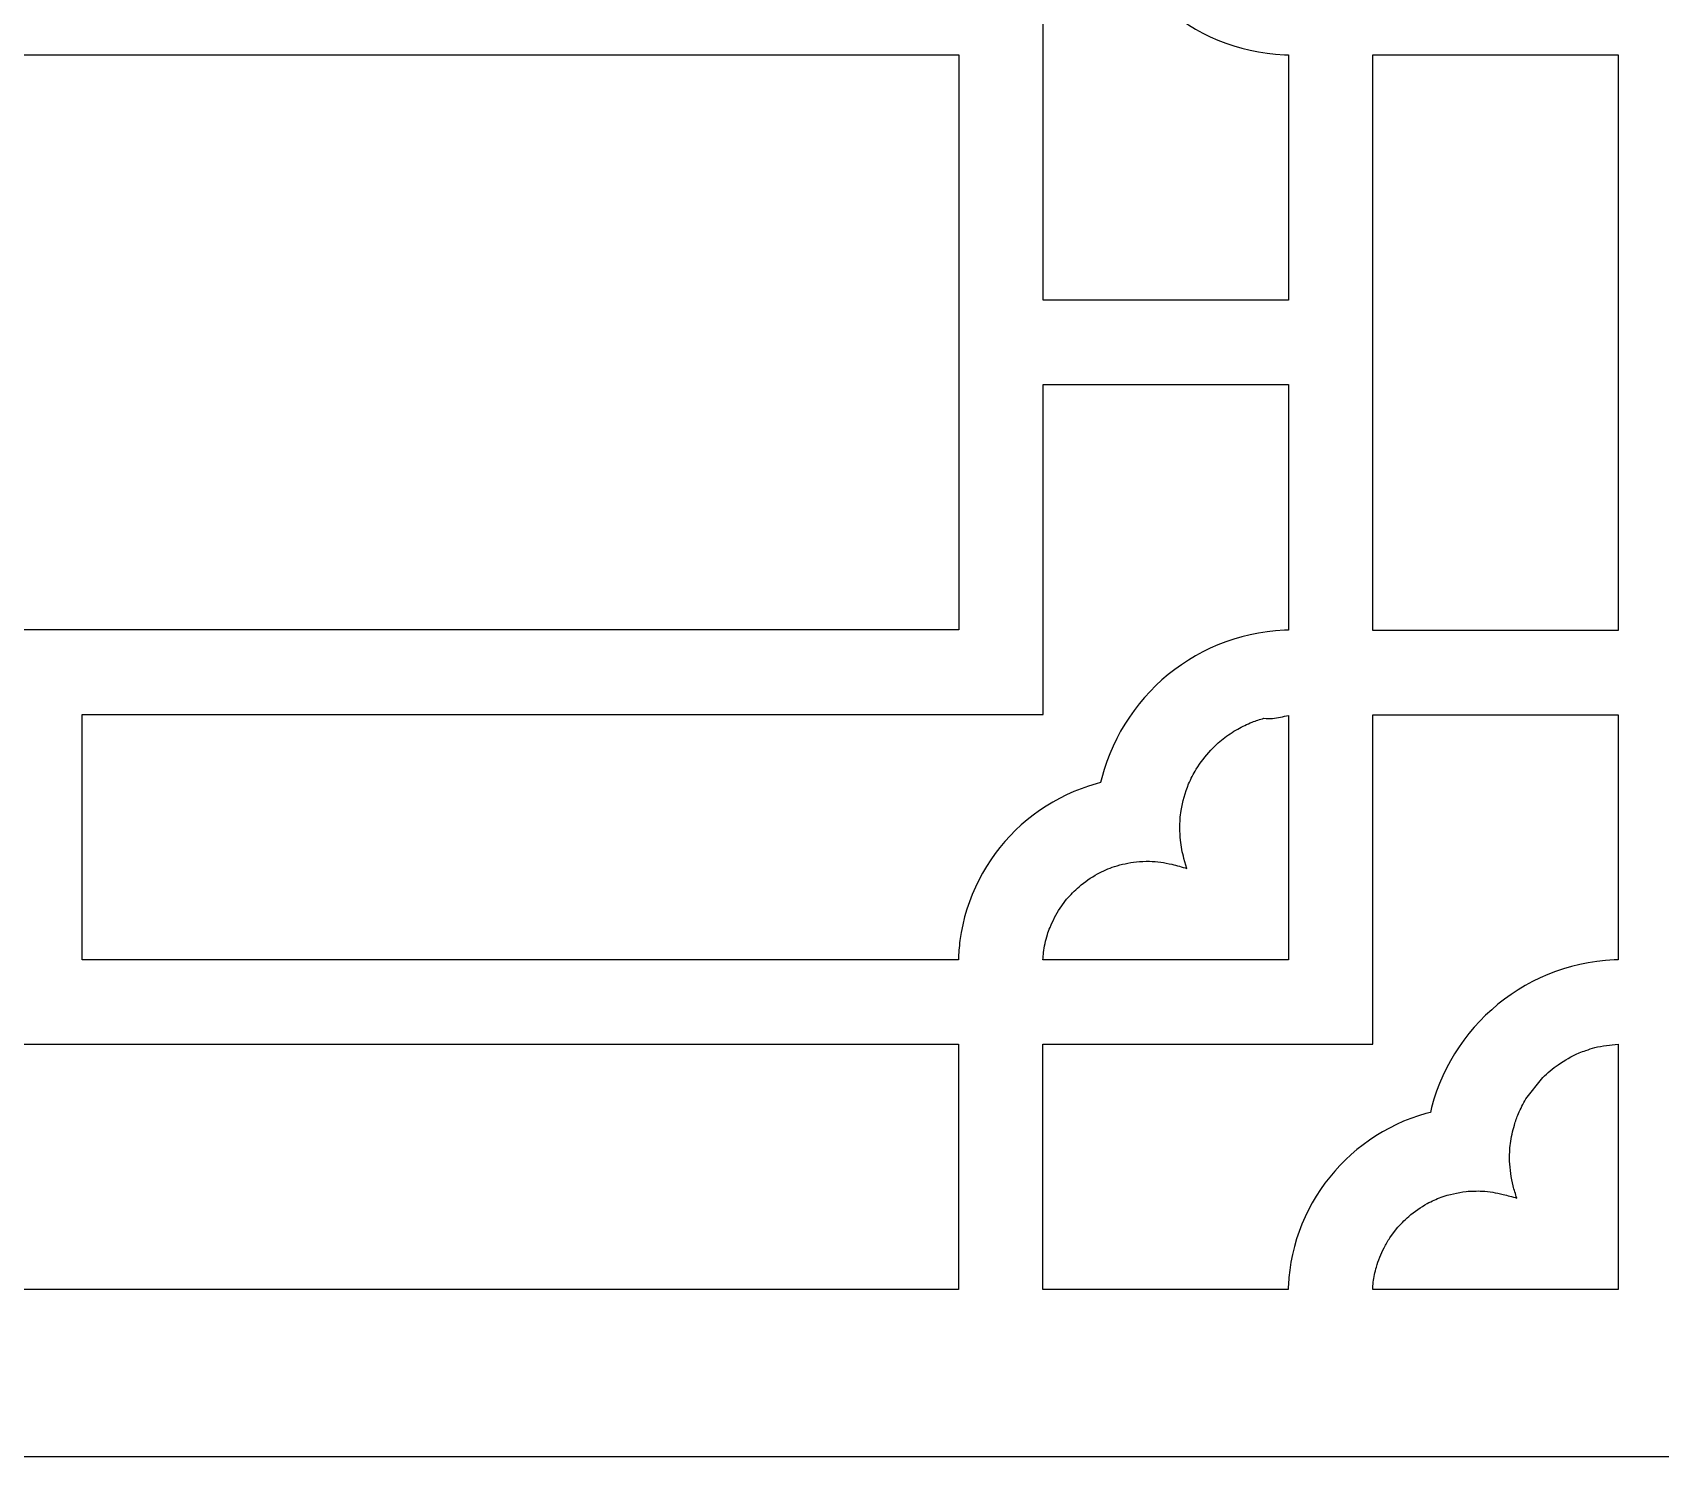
# Model space of a CAD drawing. Header units: centimetres. Extents: x -27 to -1.5, y 3.4 to 9.
# Drawn here: x -22.374 to -18.302, y 3.427 to 6.989 of the extents above; entities that cross this region are included whole.
import ezdxf

# ---------------------------------------------------------------- set-up
doc = ezdxf.new("R2010")
doc.units = ezdxf.units.CM
doc.header["$MEASUREMENT"] = 0
doc.layers.add('layer 1', color=7, linetype='Continuous')

msp = doc.modelspace()

# ---------------------------------------------------------------- linework, layer by layer
at = {"layer": 'layer 1', "color": 250}
for points, knots in [([(-26.99913, 3.42708), (-26.99913, 3.42708), (-26.99913, 9.00076), (-26.99913, 9.00076), (-26.99913, 9.00076), (-26.99913, 9.00076), (-1.49953, 9.00076), (-1.49953, 9.00076), (-1.49953, 9.00076), (-1.49953, 9.00076), (-1.49953, 3.42708), (-1.49953, 3.42708), (-1.49953, 3.42708), (-1.49953, 3.42708), (-26.99913, 3.42708), (-26.99913, 3.42708)], [0, 0, 0, 0, 0.2, 0.2, 0.2, 0.2, 0.4, 0.4, 0.4, 0.4, 0.6, 0.6, 0.6, 0.6, 1, 1, 1, 1]), ([(-19.48292, 7.00866), (-19.48292, 7.00866), (-19.50023, 7.02004), (-19.50023, 7.02004), (-19.50023, 7.02004), (-19.50023, 7.02004), (-19.51703, 7.03212), (-19.51703, 7.03212), (-19.51703, 7.03212), (-19.51703, 7.03212), (-19.5333, 7.04486), (-19.5333, 7.04486), (-19.5333, 7.04486), (-19.5333, 7.04486), (-19.54902, 7.05826), (-19.54902, 7.05826), (-19.54902, 7.05826), (-19.54902, 7.05826), (-19.56416, 7.07229), (-19.56416, 7.07229), (-19.56416, 7.07229), (-19.56416, 7.07229), (-19.57871, 7.08693), (-19.57871, 7.08693), (-19.57871, 7.08693), (-19.57871, 7.08693), (-19.59264, 7.10217), (-19.59264, 7.10217), (-19.59264, 7.10217), (-19.59264, 7.10217), (-19.60594, 7.11797), (-19.60594, 7.11797), (-19.60594, 7.11797), (-19.60594, 7.11797), (-19.61859, 7.13432), (-19.61859, 7.13432), (-19.61859, 7.13432), (-19.61859, 7.13432), (-19.63056, 7.1512), (-19.63056, 7.1512), (-19.63056, 7.1512), (-19.63056, 7.1512), (-19.64184, 7.16859), (-19.64184, 7.16859), (-19.64184, 7.16859), (-19.64184, 7.16859), (-19.65239, 7.18647), (-19.65239, 7.18647), (-19.65239, 7.18647), (-19.65239, 7.18647), (-19.66221, 7.20481), (-19.66221, 7.20481), (-19.66221, 7.20481), (-19.66221, 7.20481), (-19.67127, 7.22361), (-19.67127, 7.22361), (-19.67127, 7.22361), (-19.67127, 7.22361), (-19.67956, 7.24283), (-19.67956, 7.24283), (-19.67956, 7.24283), (-19.67956, 7.24283), (-19.68705, 7.26245), (-19.68705, 7.26245), (-19.68705, 7.26245), (-19.68705, 7.26245), (-19.69371, 7.28247), (-19.69371, 7.28247), (-19.69371, 7.28247), (-19.69371, 7.28247), (-19.69953, 7.30284), (-19.69953, 7.30284), (-19.69953, 7.30284), (-19.69953, 7.30284), (-19.70247, 7.31513), (-19.70247, 7.31513), (-19.70247, 7.31513), (-19.70247, 7.31513), (-19.71345, 7.31796), (-19.71345, 7.31796), (-19.71345, 7.31796), (-19.71345, 7.31796), (-19.73249, 7.32374), (-19.73249, 7.32374), (-19.73249, 7.32374), (-19.73249, 7.32374), (-19.75118, 7.3303), (-19.75118, 7.3303), (-19.75118, 7.3303), (-19.75118, 7.3303), (-19.76951, 7.3376), (-19.76951, 7.3376), (-19.76951, 7.3376), (-19.76951, 7.3376), (-19.78746, 7.34566), (-19.78746, 7.34566), (-19.78746, 7.34566), (-19.78746, 7.34566), (-19.805, 7.35441), (-19.805, 7.35441), (-19.805, 7.35441), (-19.805, 7.35441), (-19.82212, 7.36387), (-19.82212, 7.36387), (-19.82212, 7.36387), (-19.82212, 7.36387), (-19.8388, 7.37401), (-19.8388, 7.37401), (-19.8388, 7.37401), (-19.8388, 7.37401), (-19.85502, 7.3848), (-19.85502, 7.3848), (-19.85502, 7.3848), (-19.85502, 7.3848), (-19.87077, 7.39623), (-19.87077, 7.39623), (-19.87077, 7.39623), (-19.87077, 7.39623), (-19.88602, 7.40829), (-19.88602, 7.40829), (-19.88602, 7.40829), (-19.88602, 7.40829), (-19.90075, 7.42095), (-19.90075, 7.42095), (-19.90075, 7.42095), (-19.90075, 7.42095), (-19.91496, 7.4342), (-19.91496, 7.4342), (-19.91496, 7.4342), (-19.91496, 7.4342), (-19.9286, 7.448), (-19.9286, 7.448), (-19.9286, 7.448), (-19.9286, 7.448), (-19.94168, 7.46236), (-19.94168, 7.46236), (-19.94168, 7.46236), (-19.94168, 7.46236), (-19.95417, 7.47724), (-19.95417, 7.47724), (-19.95417, 7.47724), (-19.95417, 7.47724), (-19.96605, 7.49263), (-19.96605, 7.49263), (-19.96605, 7.49263), (-19.96605, 7.49263), (-19.9773, 7.50851), (-19.9773, 7.50851), (-19.9773, 7.50851), (-19.9773, 7.50851), (-19.98792, 7.52487), (-19.98792, 7.52487), (-19.98792, 7.52487), (-19.98792, 7.52487), (-19.99786, 7.54167), (-19.99786, 7.54167), (-19.99786, 7.54167), (-19.99786, 7.54167), (-20.00712, 7.55892), (-20.00712, 7.55892), (-20.00712, 7.55892), (-20.00712, 7.55892), (-20.01568, 7.57658), (-20.01568, 7.57658), (-20.01568, 7.57658), (-20.01568, 7.57658), (-20.02351, 7.59464), (-20.02351, 7.59464), (-20.02351, 7.59464), (-20.02351, 7.59464), (-20.03061, 7.61307), (-20.03061, 7.61307), (-20.03061, 7.61307), (-20.03061, 7.61307), (-20.03695, 7.63186), (-20.03695, 7.63186), (-20.03695, 7.63186), (-20.03695, 7.63186), (-20.0425, 7.65099), (-20.0425, 7.65099), (-20.0425, 7.65099), (-20.0425, 7.65099), (-20.04726, 7.67045), (-20.04726, 7.67045), (-20.04726, 7.67045), (-20.04726, 7.67045), (-20.0512, 7.6902), (-20.0512, 7.6902), (-20.0512, 7.6902), (-20.0512, 7.6902), (-20.05431, 7.71023), (-20.05431, 7.71023), (-20.05431, 7.71023), (-20.05607, 7.72614), (-20.05773, 7.74194), (-20.0581, 7.75796), (-20.0581, 7.75796), (-20.0581, 7.75796), (-22.24956, 7.75796), (-22.24956, 7.75796), (-22.24956, 7.75796), (-22.24956, 7.75796), (-22.24956, 7.14424), (-22.24956, 7.14424), (-22.24956, 7.14424), (-22.24956, 7.14424), (-19.84625, 7.14424), (-19.84625, 7.14424), (-19.84625, 7.14424), (-19.84625, 7.14424), (-19.84625, 6.31946), (-19.84625, 6.31946), (-19.84625, 6.31946), (-19.84625, 6.31946), (-19.23254, 6.31946), (-19.23254, 6.31946), (-19.23254, 6.31946), (-19.23254, 6.31946), (-19.23254, 6.93343), (-19.23254, 6.93343), (-19.23254, 6.93343), (-19.23254, 6.93343), (-19.24275, 6.93366), (-19.24275, 6.93366), (-19.24275, 6.93366), (-19.24275, 6.93366), (-19.26459, 6.93511), (-19.26459, 6.93511), (-19.26459, 6.93511), (-19.26459, 6.93511), (-19.28616, 6.9375), (-19.28616, 6.9375), (-19.28616, 6.9375), (-19.28616, 6.9375), (-19.30746, 6.94081), (-19.30746, 6.94081), (-19.30746, 6.94081), (-19.30746, 6.94081), (-19.32845, 6.94502), (-19.32845, 6.94502), (-19.32845, 6.94502), (-19.32845, 6.94502), (-19.34912, 6.95012), (-19.34912, 6.95012), (-19.34912, 6.95012), (-19.34912, 6.95012), (-19.36944, 6.95607), (-19.36944, 6.95607), (-19.36944, 6.95607), (-19.36944, 6.95607), (-19.38939, 6.96286), (-19.38939, 6.96286), (-19.38939, 6.96286), (-19.38939, 6.96286), (-19.40896, 6.97047), (-19.40896, 6.97047), (-19.40896, 6.97047), (-19.40896, 6.97047), (-19.42811, 6.97887), (-19.42811, 6.97887), (-19.42811, 6.97887), (-19.42811, 6.97887), (-19.44684, 6.98806), (-19.44684, 6.98806), (-19.44684, 6.98806), (-19.44684, 6.98806), (-19.46512, 6.99799), (-19.46512, 6.99799), (-19.46512, 6.99799), (-19.46512, 6.99799), (-19.48292, 7.00866), (-19.48292, 7.00866)], [0, 0, 0, 0, 0.0144928, 0.0144928, 0.0144928, 0.0144928, 0.0289855, 0.0289855, 0.0289855, 0.0289855, 0.0434783, 0.0434783, 0.0434783, 0.0434783, 0.057971, 0.057971, 0.057971, 0.057971, 0.0724638, 0.0724638, 0.0724638, 0.0724638, 0.0869565, 0.0869565, 0.0869565, 0.0869565, 0.1014493, 0.1014493, 0.1014493, 0.1014493, 0.115942, 0.115942, 0.115942, 0.115942, 0.1304348, 0.1304348, 0.1304348, 0.1304348, 0.1449275, 0.1449275, 0.1449275, 0.1449275, 0.1594203, 0.1594203, 0.1594203, 0.1594203, 0.173913, 0.173913, 0.173913, 0.173913, 0.1884058, 0.1884058, 0.1884058, 0.1884058, 0.2028986, 0.2028986, 0.2028986, 0.2028986, 0.2173913, 0.2173913, 0.2173913, 0.2173913, 0.2318841, 0.2318841, 0.2318841, 0.2318841, 0.2463768, 0.2463768, 0.2463768, 0.2463768, 0.2608696, 0.2608696, 0.2608696, 0.2608696, 0.2753623, 0.2753623, 0.2753623, 0.2753623, 0.2898551, 0.2898551, 0.2898551, 0.2898551, 0.3043478, 0.3043478, 0.3043478, 0.3043478, 0.3188406, 0.3188406, 0.3188406, 0.3188406, 0.3333333, 0.3333333, 0.3333333, 0.3333333, 0.3478261, 0.3478261, 0.3478261, 0.3478261, 0.3623188, 0.3623188, 0.3623188, 0.3623188, 0.3768116, 0.3768116, 0.3768116, 0.3768116, 0.3913043, 0.3913043, 0.3913043, 0.3913043, 0.4057971, 0.4057971, 0.4057971, 0.4057971, 0.4202899, 0.4202899, 0.4202899, 0.4202899, 0.4347826, 0.4347826, 0.4347826, 0.4347826, 0.4492754, 0.4492754, 0.4492754, 0.4492754, 0.4637681, 0.4637681, 0.4637681, 0.4637681, 0.4782609, 0.4782609, 0.4782609, 0.4782609, 0.4927536, 0.4927536, 0.4927536, 0.4927536, 0.5072464, 0.5072464, 0.5072464, 0.5072464, 0.5217391, 0.5217391, 0.5217391, 0.5217391, 0.5362319, 0.5362319, 0.5362319, 0.5362319, 0.5507246, 0.5507246, 0.5507246, 0.5507246, 0.5652174, 0.5652174, 0.5652174, 0.5652174, 0.5797101, 0.5797101, 0.5797101, 0.5797101, 0.5942029, 0.5942029, 0.5942029, 0.5942029, 0.6086957, 0.6086957, 0.6086957, 0.6086957, 0.6231884, 0.6231884, 0.6231884, 0.6231884, 0.6376812, 0.6376812, 0.6376812, 0.6376812, 0.6521739, 0.6521739, 0.6521739, 0.6521739, 0.6666667, 0.6666667, 0.6666667, 0.6666667, 0.6811594, 0.6811594, 0.6811594, 0.6811594, 0.6956522, 0.6956522, 0.6956522, 0.6956522, 0.7101449, 0.7101449, 0.7101449, 0.7101449, 0.7246377, 0.7246377, 0.7246377, 0.7246377, 0.7391304, 0.7391304, 0.7391304, 0.7391304, 0.7536232, 0.7536232, 0.7536232, 0.7536232, 0.7681159, 0.7681159, 0.7681159, 0.7681159, 0.7826087, 0.7826087, 0.7826087, 0.7826087, 0.7971014, 0.7971014, 0.7971014, 0.7971014, 0.8115942, 0.8115942, 0.8115942, 0.8115942, 0.826087, 0.826087, 0.826087, 0.826087, 0.8405797, 0.8405797, 0.8405797, 0.8405797, 0.8550725, 0.8550725, 0.8550725, 0.8550725, 0.8695652, 0.8695652, 0.8695652, 0.8695652, 0.884058, 0.884058, 0.884058, 0.884058, 0.8985507, 0.8985507, 0.8985507, 0.8985507, 0.9130435, 0.9130435, 0.9130435, 0.9130435, 0.9275362, 0.9275362, 0.9275362, 0.9275362, 0.942029, 0.942029, 0.942029, 0.942029, 0.9565217, 0.9565217, 0.9565217, 0.9565217, 0.9710145, 0.9710145, 0.9710145, 0.9710145, 1, 1, 1, 1]), ([(-24.65286, 6.93317), (-24.65286, 6.93317), (-24.65286, 5.49468), (-24.65286, 5.49468), (-24.65286, 5.49468), (-24.65286, 5.49468), (-20.05733, 5.49468), (-20.05733, 5.49468), (-20.05733, 5.49468), (-20.05733, 5.49468), (-20.05733, 6.93317), (-20.05733, 6.93317), (-20.05733, 6.93317), (-20.05733, 6.93317), (-24.65286, 6.93317), (-24.65286, 6.93317)], [0, 0, 0, 0, 0.2, 0.2, 0.2, 0.2, 0.4, 0.4, 0.4, 0.4, 0.6, 0.6, 0.6, 0.6, 1, 1, 1, 1]), ([(-18.40776, 5.49339), (-18.40776, 5.49339), (-18.40776, 6.93355), (-18.40776, 6.93355), (-18.40776, 6.93355), (-18.40776, 6.93355), (-19.02147, 6.93355), (-19.02147, 6.93355), (-19.02147, 6.93355), (-19.02147, 6.93355), (-19.02147, 5.49339), (-19.02147, 5.49339), (-19.02147, 5.49339), (-19.02147, 5.49339), (-18.40776, 5.49339), (-18.40776, 5.49339)], [0, 0, 0, 0, 0.2, 0.2, 0.2, 0.2, 0.4, 0.4, 0.4, 0.4, 0.6, 0.6, 0.6, 0.6, 1, 1, 1, 1]), ([(-20.0425, 4.77686), (-20.0425, 4.77686), (-20.03695, 4.79599), (-20.03695, 4.79599), (-20.03695, 4.79599), (-20.03695, 4.79599), (-20.03061, 4.81478), (-20.03061, 4.81478), (-20.03061, 4.81478), (-20.03061, 4.81478), (-20.02351, 4.83322), (-20.02351, 4.83322), (-20.02351, 4.83322), (-20.02351, 4.83322), (-20.01568, 4.85127), (-20.01568, 4.85127), (-20.01568, 4.85127), (-20.01568, 4.85127), (-20.00712, 4.86893), (-20.00712, 4.86893), (-20.00712, 4.86893), (-20.00712, 4.86893), (-19.99786, 4.88618), (-19.99786, 4.88618), (-19.99786, 4.88618), (-19.99786, 4.88618), (-19.98792, 4.90299), (-19.98792, 4.90299), (-19.98792, 4.90299), (-19.98792, 4.90299), (-19.9773, 4.91934), (-19.9773, 4.91934), (-19.9773, 4.91934), (-19.9773, 4.91934), (-19.96605, 4.93522), (-19.96605, 4.93522), (-19.96605, 4.93522), (-19.96605, 4.93522), (-19.95417, 4.95061), (-19.95417, 4.95061), (-19.95417, 4.95061), (-19.95417, 4.95061), (-19.94168, 4.96549), (-19.94168, 4.96549), (-19.94168, 4.96549), (-19.94168, 4.96549), (-19.9286, 4.97985), (-19.9286, 4.97985), (-19.9286, 4.97985), (-19.9286, 4.97985), (-19.91496, 4.99366), (-19.91496, 4.99366), (-19.91496, 4.99366), (-19.91496, 4.99366), (-19.90075, 5.0069), (-19.90075, 5.0069), (-19.90075, 5.0069), (-19.90075, 5.0069), (-19.88602, 5.01956), (-19.88602, 5.01956), (-19.88602, 5.01956), (-19.88602, 5.01956), (-19.87077, 5.03162), (-19.87077, 5.03162), (-19.87077, 5.03162), (-19.87077, 5.03162), (-19.85502, 5.04306), (-19.85502, 5.04306), (-19.85502, 5.04306), (-19.85502, 5.04306), (-19.8388, 5.05385), (-19.8388, 5.05385), (-19.8388, 5.05385), (-19.8388, 5.05385), (-19.82212, 5.06398), (-19.82212, 5.06398), (-19.82212, 5.06398), (-19.82212, 5.06398), (-19.805, 5.07344), (-19.805, 5.07344), (-19.805, 5.07344), (-19.805, 5.07344), (-19.78746, 5.0822), (-19.78746, 5.0822), (-19.78746, 5.0822), (-19.78746, 5.0822), (-19.76951, 5.09024), (-19.76951, 5.09024), (-19.76951, 5.09024), (-19.76951, 5.09024), (-19.75118, 5.09755), (-19.75118, 5.09755), (-19.75118, 5.09755), (-19.75118, 5.09755), (-19.73249, 5.10411), (-19.73249, 5.10411), (-19.73249, 5.10411), (-19.73249, 5.10411), (-19.71345, 5.10989), (-19.71345, 5.10989), (-19.71345, 5.10989), (-19.71345, 5.10989), (-19.70247, 5.11271), (-19.70247, 5.11271), (-19.70247, 5.11271), (-19.70247, 5.11271), (-19.69953, 5.12501), (-19.69953, 5.12501), (-19.69953, 5.12501), (-19.69953, 5.12501), (-19.69371, 5.14538), (-19.69371, 5.14538), (-19.69371, 5.14538), (-19.69371, 5.14538), (-19.68705, 5.1654), (-19.68705, 5.1654), (-19.68705, 5.1654), (-19.68705, 5.1654), (-19.67956, 5.18502), (-19.67956, 5.18502), (-19.67956, 5.18502), (-19.67956, 5.18502), (-19.67127, 5.20424), (-19.67127, 5.20424), (-19.67127, 5.20424), (-19.67127, 5.20424), (-19.66221, 5.22304), (-19.66221, 5.22304), (-19.66221, 5.22304), (-19.66221, 5.22304), (-19.65239, 5.24139), (-19.65239, 5.24139), (-19.65239, 5.24139), (-19.65239, 5.24139), (-19.64184, 5.25926), (-19.64184, 5.25926), (-19.64184, 5.25926), (-19.64184, 5.25926), (-19.63056, 5.27665), (-19.63056, 5.27665), (-19.63056, 5.27665), (-19.63056, 5.27665), (-19.61859, 5.29353), (-19.61859, 5.29353), (-19.61859, 5.29353), (-19.61859, 5.29353), (-19.60594, 5.30988), (-19.60594, 5.30988), (-19.60594, 5.30988), (-19.60594, 5.30988), (-19.59264, 5.32569), (-19.59264, 5.32569), (-19.59264, 5.32569), (-19.59264, 5.32569), (-19.57871, 5.34092), (-19.57871, 5.34092), (-19.57871, 5.34092), (-19.57871, 5.34092), (-19.56416, 5.35556), (-19.56416, 5.35556), (-19.56416, 5.35556), (-19.56416, 5.35556), (-19.54902, 5.36959), (-19.54902, 5.36959), (-19.54902, 5.36959), (-19.54902, 5.36959), (-19.5333, 5.38299), (-19.5333, 5.38299), (-19.5333, 5.38299), (-19.5333, 5.38299), (-19.51703, 5.39574), (-19.51703, 5.39574), (-19.51703, 5.39574), (-19.51703, 5.39574), (-19.50023, 5.40781), (-19.50023, 5.40781), (-19.50023, 5.40781), (-19.50023, 5.40781), (-19.48292, 5.4192), (-19.48292, 5.4192), (-19.48292, 5.4192), (-19.48292, 5.4192), (-19.46512, 5.42986), (-19.46512, 5.42986), (-19.46512, 5.42986), (-19.46512, 5.42986), (-19.44684, 5.4398), (-19.44684, 5.4398), (-19.44684, 5.4398), (-19.44684, 5.4398), (-19.42811, 5.44898), (-19.42811, 5.44898), (-19.42811, 5.44898), (-19.42811, 5.44898), (-19.40896, 5.45738), (-19.40896, 5.45738), (-19.40896, 5.45738), (-19.40896, 5.45738), (-19.38939, 5.46499), (-19.38939, 5.46499), (-19.38939, 5.46499), (-19.38939, 5.46499), (-19.36944, 5.47178), (-19.36944, 5.47178), (-19.36944, 5.47178), (-19.36944, 5.47178), (-19.34912, 5.47773), (-19.34912, 5.47773), (-19.34912, 5.47773), (-19.34912, 5.47773), (-19.32845, 5.48283), (-19.32845, 5.48283), (-19.32845, 5.48283), (-19.32845, 5.48283), (-19.30746, 5.48704), (-19.30746, 5.48704), (-19.30746, 5.48704), (-19.30746, 5.48704), (-19.28616, 5.49035), (-19.28616, 5.49035), (-19.28616, 5.49035), (-19.28616, 5.49035), (-19.26458, 5.49274), (-19.26458, 5.49274), (-19.26458, 5.49274), (-19.26458, 5.49274), (-19.24275, 5.4942), (-19.24275, 5.4942), (-19.24275, 5.4942), (-19.24275, 5.4942), (-19.23254, 5.49442), (-19.23254, 5.49442), (-19.23254, 5.49442), (-19.23254, 5.49442), (-19.23254, 6.10839), (-19.23254, 6.10839), (-19.23254, 6.10839), (-19.23254, 6.10839), (-19.84625, 6.10839), (-19.84625, 6.10839), (-19.84625, 6.10839), (-19.84625, 6.10839), (-19.84625, 5.2836), (-19.84625, 5.2836), (-19.84625, 5.2836), (-19.84625, 5.2836), (-22.24956, 5.2836), (-22.24956, 5.2836), (-22.24956, 5.2836), (-22.24956, 5.2836), (-22.24956, 4.66989), (-22.24956, 4.66989), (-22.24956, 4.66989), (-22.24956, 4.66989), (-20.0581, 4.66989), (-20.0581, 4.66989), (-20.0581, 4.66989), (-20.05773, 4.68591), (-20.05607, 4.70172), (-20.05431, 4.71762), (-20.05431, 4.71762), (-20.05431, 4.71762), (-20.0512, 4.73765), (-20.0512, 4.73765), (-20.0512, 4.73765), (-20.0512, 4.73765), (-20.04726, 4.7574), (-20.04726, 4.7574), (-20.04726, 4.7574), (-20.04726, 4.7574), (-20.0425, 4.77686), (-20.0425, 4.77686)], [0, 0, 0, 0, 0.0144928, 0.0144928, 0.0144928, 0.0144928, 0.0289855, 0.0289855, 0.0289855, 0.0289855, 0.0434783, 0.0434783, 0.0434783, 0.0434783, 0.057971, 0.057971, 0.057971, 0.057971, 0.0724638, 0.0724638, 0.0724638, 0.0724638, 0.0869565, 0.0869565, 0.0869565, 0.0869565, 0.1014493, 0.1014493, 0.1014493, 0.1014493, 0.115942, 0.115942, 0.115942, 0.115942, 0.1304348, 0.1304348, 0.1304348, 0.1304348, 0.1449275, 0.1449275, 0.1449275, 0.1449275, 0.1594203, 0.1594203, 0.1594203, 0.1594203, 0.173913, 0.173913, 0.173913, 0.173913, 0.1884058, 0.1884058, 0.1884058, 0.1884058, 0.2028986, 0.2028986, 0.2028986, 0.2028986, 0.2173913, 0.2173913, 0.2173913, 0.2173913, 0.2318841, 0.2318841, 0.2318841, 0.2318841, 0.2463768, 0.2463768, 0.2463768, 0.2463768, 0.2608696, 0.2608696, 0.2608696, 0.2608696, 0.2753623, 0.2753623, 0.2753623, 0.2753623, 0.2898551, 0.2898551, 0.2898551, 0.2898551, 0.3043478, 0.3043478, 0.3043478, 0.3043478, 0.3188406, 0.3188406, 0.3188406, 0.3188406, 0.3333333, 0.3333333, 0.3333333, 0.3333333, 0.3478261, 0.3478261, 0.3478261, 0.3478261, 0.3623188, 0.3623188, 0.3623188, 0.3623188, 0.3768116, 0.3768116, 0.3768116, 0.3768116, 0.3913043, 0.3913043, 0.3913043, 0.3913043, 0.4057971, 0.4057971, 0.4057971, 0.4057971, 0.4202899, 0.4202899, 0.4202899, 0.4202899, 0.4347826, 0.4347826, 0.4347826, 0.4347826, 0.4492754, 0.4492754, 0.4492754, 0.4492754, 0.4637681, 0.4637681, 0.4637681, 0.4637681, 0.4782609, 0.4782609, 0.4782609, 0.4782609, 0.4927536, 0.4927536, 0.4927536, 0.4927536, 0.5072464, 0.5072464, 0.5072464, 0.5072464, 0.5217391, 0.5217391, 0.5217391, 0.5217391, 0.5362319, 0.5362319, 0.5362319, 0.5362319, 0.5507246, 0.5507246, 0.5507246, 0.5507246, 0.5652174, 0.5652174, 0.5652174, 0.5652174, 0.5797101, 0.5797101, 0.5797101, 0.5797101, 0.5942029, 0.5942029, 0.5942029, 0.5942029, 0.6086957, 0.6086957, 0.6086957, 0.6086957, 0.6231884, 0.6231884, 0.6231884, 0.6231884, 0.6376812, 0.6376812, 0.6376812, 0.6376812, 0.6521739, 0.6521739, 0.6521739, 0.6521739, 0.6666667, 0.6666667, 0.6666667, 0.6666667, 0.6811594, 0.6811594, 0.6811594, 0.6811594, 0.6956522, 0.6956522, 0.6956522, 0.6956522, 0.7101449, 0.7101449, 0.7101449, 0.7101449, 0.7246377, 0.7246377, 0.7246377, 0.7246377, 0.7391304, 0.7391304, 0.7391304, 0.7391304, 0.7536232, 0.7536232, 0.7536232, 0.7536232, 0.7681159, 0.7681159, 0.7681159, 0.7681159, 0.7826087, 0.7826087, 0.7826087, 0.7826087, 0.7971014, 0.7971014, 0.7971014, 0.7971014, 0.8115942, 0.8115942, 0.8115942, 0.8115942, 0.826087, 0.826087, 0.826087, 0.826087, 0.8405797, 0.8405797, 0.8405797, 0.8405797, 0.8550725, 0.8550725, 0.8550725, 0.8550725, 0.8695652, 0.8695652, 0.8695652, 0.8695652, 0.884058, 0.884058, 0.884058, 0.884058, 0.8985507, 0.8985507, 0.8985507, 0.8985507, 0.9130435, 0.9130435, 0.9130435, 0.9130435, 0.9275362, 0.9275362, 0.9275362, 0.9275362, 0.942029, 0.942029, 0.942029, 0.942029, 0.9565217, 0.9565217, 0.9565217, 0.9565217, 0.9710145, 0.9710145, 0.9710145, 0.9710145, 1, 1, 1, 1]), ([(-19.3235, 5.26404), (-19.33592, 5.25933), (-19.34773, 5.25325), (-19.35931, 5.24672), (-19.35931, 5.24672), (-19.37203, 5.23943), (-19.38452, 5.23159), (-19.39594, 5.22236), (-19.39594, 5.22236), (-19.40679, 5.21344), (-19.41746, 5.20426), (-19.42696, 5.19389), (-19.42696, 5.19389), (-19.44048, 5.17902), (-19.4526, 5.16317), (-19.46349, 5.14627), (-19.46349, 5.14627), (-19.47033, 5.13434), (-19.4766, 5.12214), (-19.4823, 5.10962), (-19.4823, 5.10962), (-19.49085, 5.08792), (-19.49712, 5.06578), (-19.50128, 5.04283), (-19.50128, 5.04283), (-19.50311, 5.02853), (-19.50419, 5.0141), (-19.50455, 4.99968), (-19.50455, 4.99968), (-19.50427, 4.98924), (-19.50359, 4.97884), (-19.50245, 4.96845), (-19.50245, 4.96845), (-19.50071, 4.95337), (-19.49833, 4.93781), (-19.49395, 4.92324), (-19.49395, 4.92324), (-19.49395, 4.92324), (-19.48638, 4.89823), (-19.48638, 4.89823), (-19.48638, 4.89823), (-19.499, 4.90172), (-19.5116, 4.90544), (-19.52435, 4.90846), (-19.52435, 4.90846), (-19.54255, 4.91265), (-19.56154, 4.91578), (-19.58024, 4.91598), (-19.58024, 4.91598), (-19.59119, 4.91602), (-19.60211, 4.91565), (-19.61304, 4.91484), (-19.61304, 4.91484), (-19.63174, 4.91241), (-19.64998, 4.9085), (-19.668, 4.90289), (-19.668, 4.90289), (-19.68253, 4.8983), (-19.69655, 4.8917), (-19.71012, 4.88477), (-19.71012, 4.88477), (-19.72655, 4.87522), (-19.74189, 4.86456), (-19.75636, 4.85219), (-19.75636, 4.85219), (-19.7675, 4.84247), (-19.77778, 4.83207), (-19.78751, 4.82092), (-19.78751, 4.82092), (-19.78751, 4.82092), (-19.8039, 4.79878), (-19.8039, 4.79878), (-19.8039, 4.79878), (-19.81362, 4.78329), (-19.822, 4.76732), (-19.82893, 4.75038), (-19.82893, 4.75038), (-19.83131, 4.74447), (-19.83353, 4.73851), (-19.83559, 4.73246), (-19.83559, 4.73246), (-19.83973, 4.71788), (-19.84347, 4.70281), (-19.84513, 4.68771), (-19.84513, 4.68771), (-19.84573, 4.68179), (-19.84624, 4.67585), (-19.84653, 4.66989), (-19.84653, 4.66989), (-19.84653, 4.66989), (-19.23254, 4.66989), (-19.23254, 4.66989), (-19.23254, 4.66989), (-19.23254, 4.66989), (-19.23254, 5.281), (-19.23254, 5.281), (-19.23254, 5.281), (-19.24595, 5.27804), (-19.2591, 5.27469), (-19.27284, 5.27344), (-19.27284, 5.27344), (-19.27995, 5.27293), (-19.28681, 5.273), (-19.29389, 5.27388), (-19.29389, 5.27388), (-19.30388, 5.27093), (-19.31372, 5.26765), (-19.3235, 5.26404)], [0, 0, 0, 0, 0.0357143, 0.0357143, 0.0357143, 0.0357143, 0.0714286, 0.0714286, 0.0714286, 0.0714286, 0.1071429, 0.1071429, 0.1071429, 0.1071429, 0.1428571, 0.1428571, 0.1428571, 0.1428571, 0.1785714, 0.1785714, 0.1785714, 0.1785714, 0.2142857, 0.2142857, 0.2142857, 0.2142857, 0.25, 0.25, 0.25, 0.25, 0.2857143, 0.2857143, 0.2857143, 0.2857143, 0.3214286, 0.3214286, 0.3214286, 0.3214286, 0.3571429, 0.3571429, 0.3571429, 0.3571429, 0.3928571, 0.3928571, 0.3928571, 0.3928571, 0.4285714, 0.4285714, 0.4285714, 0.4285714, 0.4642857, 0.4642857, 0.4642857, 0.4642857, 0.5, 0.5, 0.5, 0.5, 0.5357143, 0.5357143, 0.5357143, 0.5357143, 0.5714286, 0.5714286, 0.5714286, 0.5714286, 0.6071429, 0.6071429, 0.6071429, 0.6071429, 0.6428571, 0.6428571, 0.6428571, 0.6428571, 0.6785714, 0.6785714, 0.6785714, 0.6785714, 0.7142857, 0.7142857, 0.7142857, 0.7142857, 0.75, 0.75, 0.75, 0.75, 0.7857143, 0.7857143, 0.7857143, 0.7857143, 0.8214286, 0.8214286, 0.8214286, 0.8214286, 0.8571429, 0.8571429, 0.8571429, 0.8571429, 0.8928571, 0.8928571, 0.8928571, 0.8928571, 0.9285714, 0.9285714, 0.9285714, 0.9285714, 1, 1, 1, 1]), ([(-19.1909, 4.02649), (-19.1909, 4.02649), (-19.18234, 4.04415), (-19.18234, 4.04415), (-19.18234, 4.04415), (-19.18234, 4.04415), (-19.17307, 4.06139), (-19.17307, 4.06139), (-19.17307, 4.06139), (-19.17307, 4.06139), (-19.16314, 4.0782), (-19.16314, 4.0782), (-19.16314, 4.0782), (-19.16314, 4.0782), (-19.15252, 4.09456), (-19.15252, 4.09456), (-19.15252, 4.09456), (-19.15252, 4.09456), (-19.14127, 4.11044), (-19.14127, 4.11044), (-19.14127, 4.11044), (-19.14127, 4.11044), (-19.12939, 4.12583), (-19.12939, 4.12583), (-19.12939, 4.12583), (-19.12939, 4.12583), (-19.1169, 4.14071), (-19.1169, 4.14071), (-19.1169, 4.14071), (-19.1169, 4.14071), (-19.10382, 4.15507), (-19.10382, 4.15507), (-19.10382, 4.15507), (-19.10382, 4.15507), (-19.09017, 4.16888), (-19.09017, 4.16888), (-19.09017, 4.16888), (-19.09017, 4.16888), (-19.07597, 4.18212), (-19.07597, 4.18212), (-19.07597, 4.18212), (-19.07597, 4.18212), (-19.06124, 4.19478), (-19.06124, 4.19478), (-19.06124, 4.19478), (-19.06124, 4.19478), (-19.04599, 4.20684), (-19.04599, 4.20684), (-19.04599, 4.20684), (-19.04599, 4.20684), (-19.03024, 4.21827), (-19.03024, 4.21827), (-19.03024, 4.21827), (-19.03024, 4.21827), (-19.01402, 4.22906), (-19.01402, 4.22906), (-19.01402, 4.22906), (-19.01402, 4.22906), (-18.99734, 4.2392), (-18.99734, 4.2392), (-18.99734, 4.2392), (-18.99734, 4.2392), (-18.98022, 4.24865), (-18.98022, 4.24865), (-18.98022, 4.24865), (-18.98022, 4.24865), (-18.96268, 4.25741), (-18.96268, 4.25741), (-18.96268, 4.25741), (-18.96268, 4.25741), (-18.94473, 4.26546), (-18.94473, 4.26546), (-18.94473, 4.26546), (-18.94473, 4.26546), (-18.9264, 4.27277), (-18.9264, 4.27277), (-18.9264, 4.27277), (-18.9264, 4.27277), (-18.90771, 4.27932), (-18.90771, 4.27932), (-18.90771, 4.27932), (-18.90771, 4.27932), (-18.88867, 4.28511), (-18.88867, 4.28511), (-18.88867, 4.28511), (-18.88867, 4.28511), (-18.87769, 4.28793), (-18.87769, 4.28793), (-18.87769, 4.28793), (-18.87769, 4.28793), (-18.87475, 4.30022), (-18.87475, 4.30022), (-18.87475, 4.30022), (-18.87475, 4.30022), (-18.86892, 4.3206), (-18.86892, 4.3206), (-18.86892, 4.3206), (-18.86892, 4.3206), (-18.86226, 4.34061), (-18.86226, 4.34061), (-18.86226, 4.34061), (-18.86226, 4.34061), (-18.85478, 4.36024), (-18.85478, 4.36024), (-18.85478, 4.36024), (-18.85478, 4.36024), (-18.84649, 4.37946), (-18.84649, 4.37946), (-18.84649, 4.37946), (-18.84649, 4.37946), (-18.83743, 4.39825), (-18.83743, 4.39825), (-18.83743, 4.39825), (-18.83743, 4.39825), (-18.82761, 4.4166), (-18.82761, 4.4166), (-18.82761, 4.4166), (-18.82761, 4.4166), (-18.81705, 4.43448), (-18.81705, 4.43448), (-18.81705, 4.43448), (-18.81705, 4.43448), (-18.80578, 4.45186), (-18.80578, 4.45186), (-18.80578, 4.45186), (-18.80578, 4.45186), (-18.7938, 4.46875), (-18.7938, 4.46875), (-18.7938, 4.46875), (-18.7938, 4.46875), (-18.78116, 4.4851), (-18.78116, 4.4851), (-18.78116, 4.4851), (-18.78116, 4.4851), (-18.76786, 4.5009), (-18.76786, 4.5009), (-18.76786, 4.5009), (-18.76786, 4.5009), (-18.75392, 4.51613), (-18.75392, 4.51613), (-18.75392, 4.51613), (-18.75392, 4.51613), (-18.73937, 4.53078), (-18.73937, 4.53078), (-18.73937, 4.53078), (-18.73937, 4.53078), (-18.72423, 4.5448), (-18.72423, 4.5448), (-18.72423, 4.5448), (-18.72423, 4.5448), (-18.70852, 4.5582), (-18.70852, 4.5582), (-18.70852, 4.5582), (-18.70852, 4.5582), (-18.69225, 4.57095), (-18.69225, 4.57095), (-18.69225, 4.57095), (-18.69225, 4.57095), (-18.67545, 4.58302), (-18.67545, 4.58302), (-18.67545, 4.58302), (-18.67545, 4.58302), (-18.65813, 4.59441), (-18.65813, 4.59441), (-18.65813, 4.59441), (-18.65813, 4.59441), (-18.64033, 4.60508), (-18.64033, 4.60508), (-18.64033, 4.60508), (-18.64033, 4.60508), (-18.62205, 4.61502), (-18.62205, 4.61502), (-18.62205, 4.61502), (-18.62205, 4.61502), (-18.60333, 4.6242), (-18.60333, 4.6242), (-18.60333, 4.6242), (-18.60333, 4.6242), (-18.58418, 4.6326), (-18.58418, 4.6326), (-18.58418, 4.6326), (-18.58418, 4.6326), (-18.56461, 4.6402), (-18.56461, 4.6402), (-18.56461, 4.6402), (-18.56461, 4.6402), (-18.54466, 4.647), (-18.54466, 4.647), (-18.54466, 4.647), (-18.54466, 4.647), (-18.52434, 4.65295), (-18.52434, 4.65295), (-18.52434, 4.65295), (-18.52434, 4.65295), (-18.50367, 4.65804), (-18.50367, 4.65804), (-18.50367, 4.65804), (-18.50367, 4.65804), (-18.48268, 4.66226), (-18.48268, 4.66226), (-18.48268, 4.66226), (-18.48268, 4.66226), (-18.46138, 4.66557), (-18.46138, 4.66557), (-18.46138, 4.66557), (-18.46138, 4.66557), (-18.4398, 4.66796), (-18.4398, 4.66796), (-18.4398, 4.66796), (-18.4398, 4.66796), (-18.41796, 4.66941), (-18.41796, 4.66941), (-18.41796, 4.66941), (-18.41796, 4.66941), (-18.40776, 4.66964), (-18.40776, 4.66964), (-18.40776, 4.66964), (-18.40776, 4.66964), (-18.40776, 5.28232), (-18.40776, 5.28232), (-18.40776, 5.28232), (-18.40776, 5.28232), (-19.02147, 5.28232), (-19.02147, 5.28232), (-19.02147, 5.28232), (-19.02147, 5.28232), (-19.02147, 4.45882), (-19.02147, 4.45882), (-19.02147, 4.45882), (-19.02147, 4.45882), (-19.84652, 4.45882), (-19.84652, 4.45882), (-19.84652, 4.45882), (-19.84652, 4.45882), (-19.84652, 3.84511), (-19.84652, 3.84511), (-19.84652, 3.84511), (-19.84652, 3.84511), (-19.23332, 3.84511), (-19.23332, 3.84511), (-19.23332, 3.84511), (-19.23294, 3.86113), (-19.23129, 3.87693), (-19.22953, 3.89283), (-19.22953, 3.89283), (-19.22953, 3.89283), (-19.22642, 3.91287), (-19.22642, 3.91287), (-19.22642, 3.91287), (-19.22642, 3.91287), (-19.22248, 3.93262), (-19.22248, 3.93262), (-19.22248, 3.93262), (-19.22248, 3.93262), (-19.21772, 3.95207), (-19.21772, 3.95207), (-19.21772, 3.95207), (-19.21772, 3.95207), (-19.21216, 3.97121), (-19.21216, 3.97121), (-19.21216, 3.97121), (-19.21216, 3.97121), (-19.20582, 3.99), (-19.20582, 3.99), (-19.20582, 3.99), (-19.20582, 3.99), (-19.19873, 4.00843), (-19.19873, 4.00843), (-19.19873, 4.00843), (-19.19873, 4.00843), (-19.1909, 4.02649), (-19.1909, 4.02649)], [0, 0, 0, 0, 0.0144928, 0.0144928, 0.0144928, 0.0144928, 0.0289855, 0.0289855, 0.0289855, 0.0289855, 0.0434783, 0.0434783, 0.0434783, 0.0434783, 0.057971, 0.057971, 0.057971, 0.057971, 0.0724638, 0.0724638, 0.0724638, 0.0724638, 0.0869565, 0.0869565, 0.0869565, 0.0869565, 0.1014493, 0.1014493, 0.1014493, 0.1014493, 0.115942, 0.115942, 0.115942, 0.115942, 0.1304348, 0.1304348, 0.1304348, 0.1304348, 0.1449275, 0.1449275, 0.1449275, 0.1449275, 0.1594203, 0.1594203, 0.1594203, 0.1594203, 0.173913, 0.173913, 0.173913, 0.173913, 0.1884058, 0.1884058, 0.1884058, 0.1884058, 0.2028986, 0.2028986, 0.2028986, 0.2028986, 0.2173913, 0.2173913, 0.2173913, 0.2173913, 0.2318841, 0.2318841, 0.2318841, 0.2318841, 0.2463768, 0.2463768, 0.2463768, 0.2463768, 0.2608696, 0.2608696, 0.2608696, 0.2608696, 0.2753623, 0.2753623, 0.2753623, 0.2753623, 0.2898551, 0.2898551, 0.2898551, 0.2898551, 0.3043478, 0.3043478, 0.3043478, 0.3043478, 0.3188406, 0.3188406, 0.3188406, 0.3188406, 0.3333333, 0.3333333, 0.3333333, 0.3333333, 0.3478261, 0.3478261, 0.3478261, 0.3478261, 0.3623188, 0.3623188, 0.3623188, 0.3623188, 0.3768116, 0.3768116, 0.3768116, 0.3768116, 0.3913043, 0.3913043, 0.3913043, 0.3913043, 0.4057971, 0.4057971, 0.4057971, 0.4057971, 0.4202899, 0.4202899, 0.4202899, 0.4202899, 0.4347826, 0.4347826, 0.4347826, 0.4347826, 0.4492754, 0.4492754, 0.4492754, 0.4492754, 0.4637681, 0.4637681, 0.4637681, 0.4637681, 0.4782609, 0.4782609, 0.4782609, 0.4782609, 0.4927536, 0.4927536, 0.4927536, 0.4927536, 0.5072464, 0.5072464, 0.5072464, 0.5072464, 0.5217391, 0.5217391, 0.5217391, 0.5217391, 0.5362319, 0.5362319, 0.5362319, 0.5362319, 0.5507246, 0.5507246, 0.5507246, 0.5507246, 0.5652174, 0.5652174, 0.5652174, 0.5652174, 0.5797101, 0.5797101, 0.5797101, 0.5797101, 0.5942029, 0.5942029, 0.5942029, 0.5942029, 0.6086957, 0.6086957, 0.6086957, 0.6086957, 0.6231884, 0.6231884, 0.6231884, 0.6231884, 0.6376812, 0.6376812, 0.6376812, 0.6376812, 0.6521739, 0.6521739, 0.6521739, 0.6521739, 0.6666667, 0.6666667, 0.6666667, 0.6666667, 0.6811594, 0.6811594, 0.6811594, 0.6811594, 0.6956522, 0.6956522, 0.6956522, 0.6956522, 0.7101449, 0.7101449, 0.7101449, 0.7101449, 0.7246377, 0.7246377, 0.7246377, 0.7246377, 0.7391304, 0.7391304, 0.7391304, 0.7391304, 0.7536232, 0.7536232, 0.7536232, 0.7536232, 0.7681159, 0.7681159, 0.7681159, 0.7681159, 0.7826087, 0.7826087, 0.7826087, 0.7826087, 0.7971014, 0.7971014, 0.7971014, 0.7971014, 0.8115942, 0.8115942, 0.8115942, 0.8115942, 0.826087, 0.826087, 0.826087, 0.826087, 0.8405797, 0.8405797, 0.8405797, 0.8405797, 0.8550725, 0.8550725, 0.8550725, 0.8550725, 0.8695652, 0.8695652, 0.8695652, 0.8695652, 0.884058, 0.884058, 0.884058, 0.884058, 0.8985507, 0.8985507, 0.8985507, 0.8985507, 0.9130435, 0.9130435, 0.9130435, 0.9130435, 0.9275362, 0.9275362, 0.9275362, 0.9275362, 0.942029, 0.942029, 0.942029, 0.942029, 0.9565217, 0.9565217, 0.9565217, 0.9565217, 0.9710145, 0.9710145, 0.9710145, 0.9710145, 1, 1, 1, 1]), ([(-24.65356, 3.84511), (-24.65356, 3.84511), (-20.05759, 3.84511), (-20.05759, 3.84511), (-20.05759, 3.84511), (-20.05759, 3.84511), (-20.05759, 4.45882), (-20.05759, 4.45882), (-20.05759, 4.45882), (-20.05759, 4.45882), (-24.65356, 4.45882), (-24.65356, 4.45882), (-24.65356, 4.45882), (-24.65356, 4.45882), (-24.65356, 3.84511), (-24.65356, 3.84511)], [0, 0, 0, 0, 0.2, 0.2, 0.2, 0.2, 0.4, 0.4, 0.4, 0.4, 0.6, 0.6, 0.6, 0.6, 1, 1, 1, 1]), ([(-18.48885, 4.44281), (-18.49455, 4.44082), (-18.50021, 4.43872), (-18.50585, 4.4365), (-18.50585, 4.4365), (-18.52414, 4.42819), (-18.54157, 4.41846), (-18.55822, 4.40719), (-18.55822, 4.40719), (-18.57186, 4.3979), (-18.58439, 4.3867), (-18.59636, 4.37534), (-18.59636, 4.37534), (-18.59636, 4.37534), (-18.63871, 4.32149), (-18.63871, 4.32149), (-18.63871, 4.32149), (-18.64555, 4.30956), (-18.65181, 4.29736), (-18.65752, 4.28483), (-18.65752, 4.28483), (-18.66124, 4.27538), (-18.66458, 4.26581), (-18.66751, 4.25607), (-18.66751, 4.25607), (-18.67192, 4.24109), (-18.67573, 4.22569), (-18.67743, 4.21014), (-18.67743, 4.21014), (-18.67899, 4.1955), (-18.68012, 4.1807), (-18.67944, 4.16598), (-18.67944, 4.16598), (-18.67838, 4.14507), (-18.67551, 4.1246), (-18.67084, 4.10418), (-18.67084, 4.10418), (-18.66791, 4.0939), (-18.66469, 4.08368), (-18.66159, 4.07344), (-18.66159, 4.07344), (-18.67295, 4.07659), (-18.68428, 4.07988), (-18.69571, 4.08275), (-18.69571, 4.08275), (-18.71297, 4.08696), (-18.73034, 4.08969), (-18.74805, 4.09107), (-18.74805, 4.09107), (-18.76148, 4.09139), (-18.77485, 4.09105), (-18.78826, 4.09006), (-18.78826, 4.09006), (-18.80964, 4.08728), (-18.83037, 4.08254), (-18.85081, 4.07563), (-18.85081, 4.07563), (-18.86257, 4.07096), (-18.87406, 4.06575), (-18.88533, 4.05999), (-18.88533, 4.05999), (-18.90177, 4.05044), (-18.91712, 4.03977), (-18.93158, 4.0274), (-18.93158, 4.0274), (-18.94272, 4.01768), (-18.95299, 4.00729), (-18.96273, 3.99614), (-18.96273, 3.99614), (-18.96273, 3.99614), (-18.97912, 3.97399), (-18.97912, 3.97399), (-18.97912, 3.97399), (-18.98422, 3.96586), (-18.98898, 3.9576), (-18.99341, 3.94906), (-18.99341, 3.94906), (-19.00118, 3.93372), (-19.00822, 3.9175), (-19.01269, 3.90086), (-19.01269, 3.90086), (-19.01594, 3.88839), (-19.01893, 3.87577), (-19.02034, 3.86293), (-19.02034, 3.86293), (-19.02095, 3.85701), (-19.02146, 3.85107), (-19.02175, 3.84511), (-19.02175, 3.84511), (-19.02175, 3.84511), (-18.40776, 3.84511), (-18.40776, 3.84511), (-18.40776, 3.84511), (-18.40776, 3.84511), (-18.40776, 4.45827), (-18.40776, 4.45827), (-18.40776, 4.45827), (-18.42765, 4.45711), (-18.44714, 4.45429), (-18.46657, 4.44983), (-18.46657, 4.44983), (-18.47406, 4.44768), (-18.48146, 4.44534), (-18.48885, 4.44281)], [0, 0, 0, 0, 0.037037, 0.037037, 0.037037, 0.037037, 0.0740741, 0.0740741, 0.0740741, 0.0740741, 0.1111111, 0.1111111, 0.1111111, 0.1111111, 0.1481481, 0.1481481, 0.1481481, 0.1481481, 0.1851852, 0.1851852, 0.1851852, 0.1851852, 0.2222222, 0.2222222, 0.2222222, 0.2222222, 0.2592593, 0.2592593, 0.2592593, 0.2592593, 0.2962963, 0.2962963, 0.2962963, 0.2962963, 0.3333333, 0.3333333, 0.3333333, 0.3333333, 0.3703704, 0.3703704, 0.3703704, 0.3703704, 0.4074074, 0.4074074, 0.4074074, 0.4074074, 0.4444444, 0.4444444, 0.4444444, 0.4444444, 0.4814815, 0.4814815, 0.4814815, 0.4814815, 0.5185185, 0.5185185, 0.5185185, 0.5185185, 0.5555556, 0.5555556, 0.5555556, 0.5555556, 0.5925926, 0.5925926, 0.5925926, 0.5925926, 0.6296296, 0.6296296, 0.6296296, 0.6296296, 0.6666667, 0.6666667, 0.6666667, 0.6666667, 0.7037037, 0.7037037, 0.7037037, 0.7037037, 0.7407407, 0.7407407, 0.7407407, 0.7407407, 0.7777778, 0.7777778, 0.7777778, 0.7777778, 0.8148148, 0.8148148, 0.8148148, 0.8148148, 0.8518519, 0.8518519, 0.8518519, 0.8518519, 0.8888889, 0.8888889, 0.8888889, 0.8888889, 0.9259259, 0.9259259, 0.9259259, 0.9259259, 1, 1, 1, 1])]:
    msp.add_open_spline(points, degree=3, knots=knots, dxfattribs=at)

doc.saveas('drawing.dxf')
